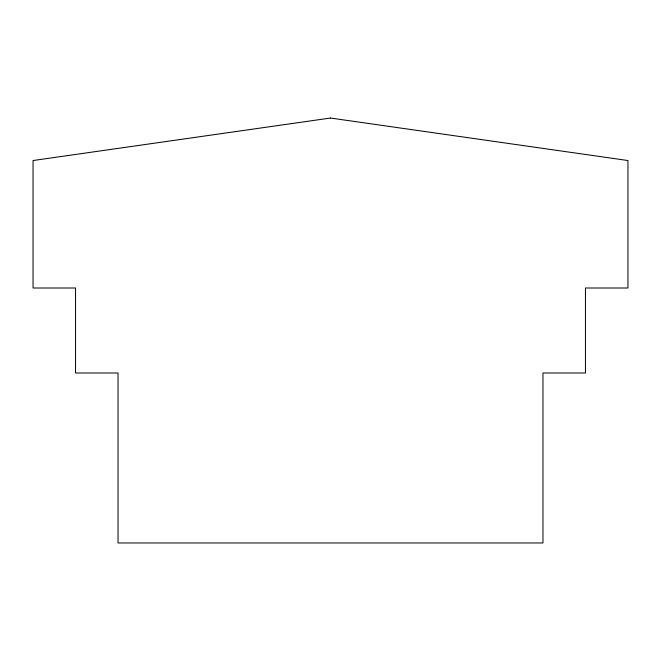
<?xml version="1.0" encoding="UTF-8"?>
<svg xmlns="http://www.w3.org/2000/svg" width="661" height="661" viewBox="0 0 661 661"><rect width="100%" height="100%" fill="white"/><g stroke="black" fill="none" stroke-linecap="round" stroke-linejoin="round"><path stroke-width="0.99" d="M330.5 118.038L33.05 160.532L33.05 288.006L75.544 288.006L75.544 372.994L118.038 372.994L118.038 542.962L542.962 542.962L542.962 372.994L585.456 372.994L585.456 288.006L627.95 288.006L627.95 160.532L330.5 118.038"/></g></svg>
